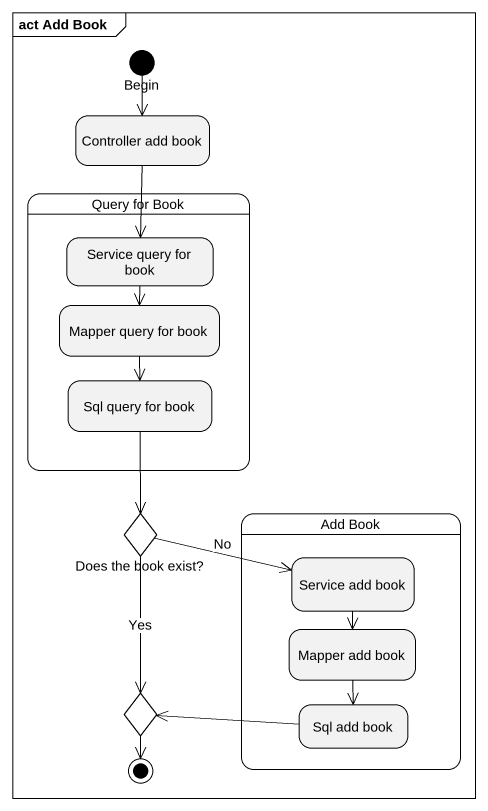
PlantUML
@startuml
mainframe act Add Book
hide empty description
state Begin <<start>>
state "Controller add book" as Controller_add_book
state "Query for Book" as Query_for_Book {
  state "Service query for book" as Service_query_for_book
  state "Mapper query for book" as Mapper_query_for_book
  state "Sql query for book" as Sql_query_for_book
}
state "Does the book exist?" as Does_the_book_exist <<choice>>
state "Add Book" as Add_Book {
  state "Service add book" as Service_add_book
  state "Mapper add book" as Mapper_add_book
  state "Sql add book" as Sql_add_book
}
state choice1 <<choice>>
Begin --> Controller_add_book
Controller_add_book --> Service_query_for_book
Service_query_for_book --> Mapper_query_for_book
Mapper_query_for_book --> Sql_query_for_book
Sql_query_for_book --> Does_the_book_exist
Does_the_book_exist -right-> Service_add_book : No
Does_the_book_exist --> choice1 : Yes
Service_add_book --> Mapper_add_book
Mapper_add_book --> Sql_add_book
Sql_add_book -left-> choice1
choice1 --> [*]
@enduml
